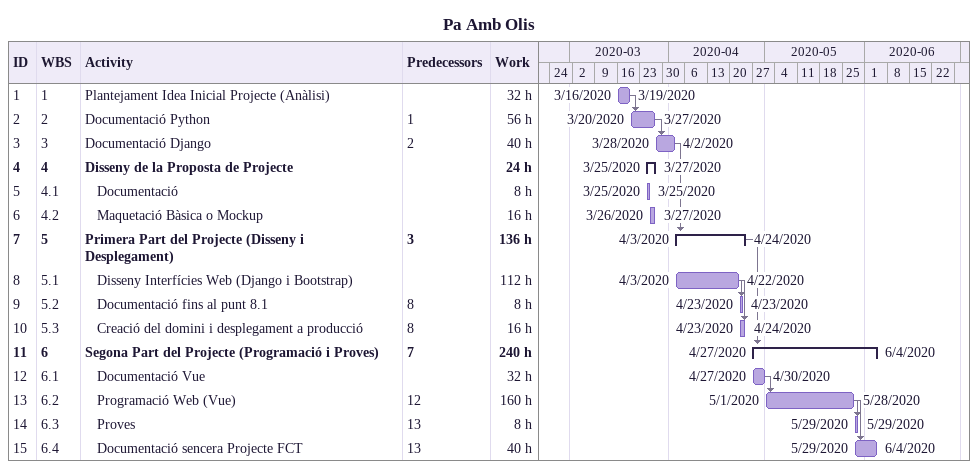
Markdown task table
Pa Amb Olis

| ID | WBS | Task | Start | Finish | Predecessors | Work (h) |
|---|---|---|---|---|---|---|
| 1 | 1 | Plantejament Idea Inicial Projecte (Anàlisi) | 2020-03-16 | 2020-03-19 |  | 32 |
| 2 | 2 | Documentació Python | 2020-03-20 | 2020-03-27 | 1 | 56 |
| 3 | 3 | Documentació Django | 2020-03-28 | 2020-04-02 | 2 | 40 |
| 4 | 4 | **Disseny de la Proposta de Projecte** | 2020-03-25 | 2020-03-27 |  | 24 |
| 5 | 4.1 | Documentació | 2020-03-25 | 2020-03-25 |  | 8 |
| 6 | 4.2 | Maquetació Bàsica o Mockup | 2020-03-26 | 2020-03-27 |  | 16 |
| 7 | 5 | **Primera Part del Projecte (Disseny i Desplegament)** | 2020-04-03 | 2020-04-24 | 3 | 136 |
| 8 | 5.1 | Disseny Interfícies Web (Django i Bootstrap) | 2020-04-03 | 2020-04-22 |  | 112 |
| 9 | 5.2 | Documentació fins al punt 8.1 | 2020-04-23 | 2020-04-23 | 8 | 8 |
| 10 | 5.3 | Creació del domini i desplegament a producció | 2020-04-23 | 2020-04-24 | 8 | 16 |
| 11 | 6 | **Segona Part del Projecte (Programació i Proves)** | 2020-04-27 | 2020-06-04 | 7 | 240 |
| 12 | 6.1 | Documentació Vue | 2020-04-27 | 2020-04-30 |  | 32 |
| 13 | 6.2 | Programació Web (Vue) | 2020-05-01 | 2020-05-28 | 12 | 160 |
| 14 | 6.3 | Proves | 2020-05-29 | 2020-05-29 | 13 | 8 |
| 15 | 6.4 | Documentació sencera Projecte FCT | 2020-05-29 | 2020-06-04 | 13 | 40 |
